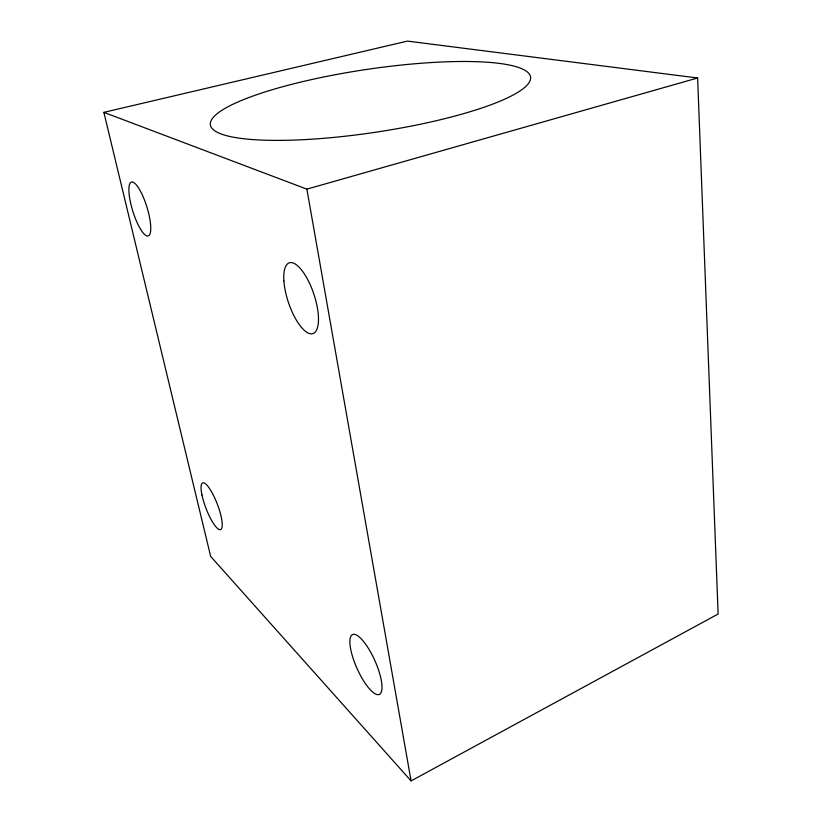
<?xml version="1.0" encoding="UTF-8"?>
<svg xmlns="http://www.w3.org/2000/svg" width="822" height="822" viewBox="0 0 822 822"><rect width="100%" height="100%" fill="white"/><g stroke="black" fill="none" stroke-linecap="round" stroke-linejoin="round"><path stroke-width="1.23" d="M411.082 780.9L718.13 614.003L697.621 77.987L407.414 41.1L103.87 112.357L210.658 556.402L411.082 780.9L306.873 189.142L103.87 112.357M306.873 189.142L697.621 77.987M281.802 140.367A161.883 31.719 -8.5 0 0 530.303 80.011A161.883 31.719 -8.5 0 0 299.218 82.457A161.883 31.719 -8.5 0 0 281.802 140.367M283.898 280.929A37.319 13.388 71.5 0 0 311.6 333.845A37.319 13.388 71.5 0 0 307.86 279.85A37.319 13.388 71.5 0 0 283.898 280.929M350.491 648.137A32.777 9.741 65.9 0 0 377.473 694.631A32.777 9.741 65.9 0 0 369.797 650.664A32.777 9.741 65.9 0 0 350.491 648.137M201.955 494.947A25.009 6.042 69 0 0 220.173 529.676A25.009 6.042 69 0 0 212.806 494.073A25.009 6.042 69 0 0 201.955 494.947M129.465 196.818A28.225 7.347 72.7 0 0 148.063 235.986A28.225 7.347 72.7 0 0 141.97 194.187A28.225 7.347 72.7 0 0 129.465 196.818"/></g></svg>
